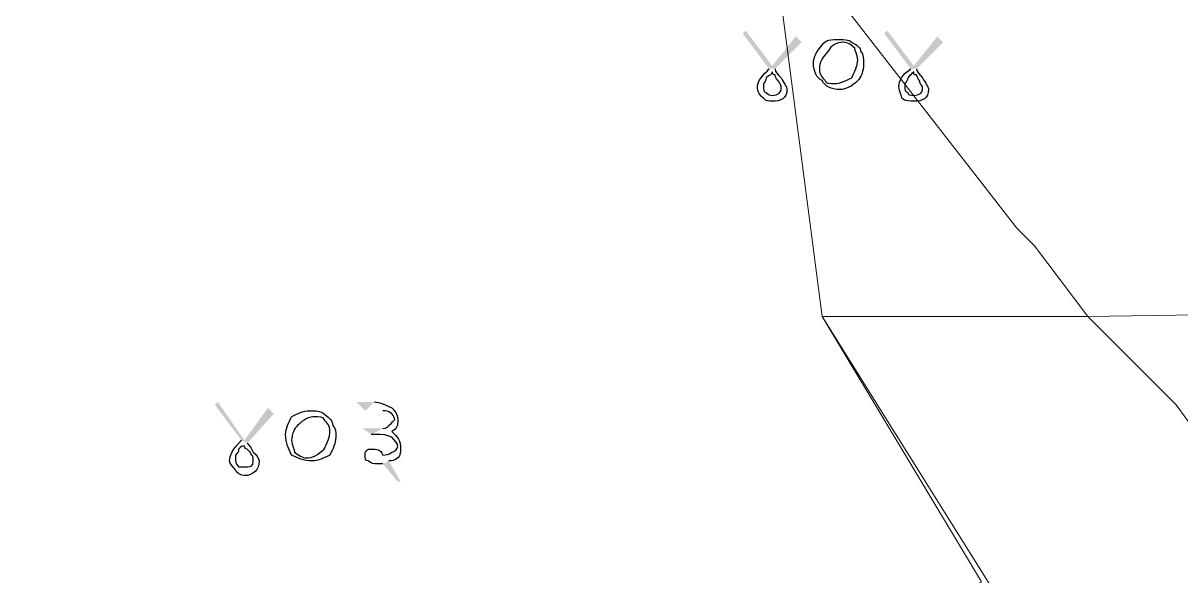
# Model space of a CAD drawing. Header units: inches. Extents: x -9985691 to 3643, y -3270716 to 4788.
# Drawn here: x -4980565.3 to -4980238.1, y -3259323.8 to -3259167.6 of the extents above; entities that cross this region are included whole.
import ezdxf

# ---------------------------------------------------------------- set-up
doc = ezdxf.new("R2010")
doc.units = ezdxf.units.IN
doc.header["$LTSCALE"] = 2
doc.header["$MEASUREMENT"] = 0
doc.layers.add('PDF_Geometry', color=7, linetype='CONTINUOUS')
doc.layers.add('PDF_Solid Fills', color=7, linetype='CONTINUOUS')

msp = doc.modelspace()

# ---------------------------------------------------------------- hatches: boundary and pattern name
at = {"layer": 'PDF_Solid Fills', "transparency": 33554559}
h = msp.add_hatch(color=256, dxfattribs=at)
h.paths.add_polyline_path([(-4980354.43, -3259180.48), (-4980361.93, -3259170.48), (-4980361.1, -3259169.65), (-4980353.6, -3259179.65), (-4980346.93, -3259171.32), (-4980345.27, -3259172.98), (-4980352.77, -3259180.48)], flags=0)
h.paths.add_polyline_path([(-4980314.43, -3259180.48), (-4980321.93, -3259170.48), (-4980321.1, -3259169.65), (-4980313.6, -3259179.65), (-4980306.93, -3259171.32), (-4980305.27, -3259172.98), (-4980312.77, -3259180.48)], flags=0)
h = msp.add_hatch(color=256, dxfattribs=at)
h.paths.add_polyline_path([(-4980354.43, -3259180.48), (-4980361.93, -3259170.48), (-4980361.1, -3259169.65), (-4980353.6, -3259179.65), (-4980346.93, -3259171.32), (-4980345.27, -3259172.98), (-4980352.77, -3259180.48)], flags=0)
h.paths.add_polyline_path([(-4980314.43, -3259180.48), (-4980321.93, -3259170.48), (-4980321.1, -3259169.65), (-4980313.6, -3259179.65), (-4980306.93, -3259171.32), (-4980305.27, -3259172.98), (-4980312.77, -3259180.48)], flags=0)
h = msp.add_hatch(color=256, dxfattribs=at)
h.paths.add_polyline_path([(-4980503.6, -3259285.48), (-4980511.1, -3259275.48), (-4980510.26, -3259274.65), (-4980502.76, -3259285.48), (-4980496.1, -3259276.32), (-4980494.43, -3259277.98), (-4980501.93, -3259286.32)], flags=0)
h.paths.add_polyline_path([(-4980468.6, -3259277.15), (-4980471.1, -3259274.65), (-4980466.1, -3259274.65)], flags=0)
h.paths.add_polyline_path([(-4980461.93, -3259291.32), (-4980458.6, -3259297.15), (-4980459.43, -3259297.15), (-4980463.6, -3259292.15)], flags=0)
h.paths.add_polyline_path([(-4980466.93, -3259283.82), (-4980469.43, -3259282.15), (-4980463.6, -3259282.15)], flags=0)
h = msp.add_hatch(color=256, dxfattribs=at)
h.paths.add_polyline_path([(-4980503.6, -3259285.48), (-4980511.1, -3259275.48), (-4980510.26, -3259274.65), (-4980502.76, -3259285.48), (-4980496.1, -3259276.32), (-4980494.43, -3259277.98), (-4980501.93, -3259286.32)], flags=0)
h.paths.add_polyline_path([(-4980468.6, -3259277.15), (-4980471.1, -3259274.65), (-4980466.1, -3259274.65)], flags=0)
h.paths.add_polyline_path([(-4980461.93, -3259291.32), (-4980458.6, -3259297.15), (-4980459.43, -3259297.15), (-4980463.6, -3259292.15)], flags=0)
h.paths.add_polyline_path([(-4980466.93, -3259283.82), (-4980469.43, -3259282.15), (-4980463.6, -3259282.15)], flags=0)

# ---------------------------------------------------------------- linework, layer by layer
at = {"layer": 'PDF_Geometry', "lineweight": 9}
for points in [[(-4980669.43, -3259165.48), (-4980554.43, -3259145.48), (-4980429.43, -3259060.48), (-4980384.43, -3259105.48), (-4980354.43, -3259135.48), (-4980339.43, -3259250.48), (-4980294.43, -3259325.48), (-4980399.43, -3259385.48), (-4980524.43, -3259400.48), (-4980619.43, -3259465.48)], [(-4980669.43, -3259165.48), (-4980554.43, -3259145.48), (-4980429.43, -3259060.48), (-4980384.43, -3259105.48), (-4980354.43, -3259135.48), (-4980339.43, -3259250.48), (-4980294.43, -3259325.48), (-4980399.43, -3259385.48), (-4980524.43, -3259400.48), (-4980619.43, -3259465.48)], [(-4980669.43, -3259165.48), (-4980554.43, -3259145.48), (-4980429.43, -3259060.48), (-4980384.43, -3259105.48), (-4980354.43, -3259135.48), (-4980339.43, -3259250.48), (-4980294.43, -3259325.48), (-4980399.43, -3259385.48), (-4980524.43, -3259400.48), (-4980619.43, -3259465.48)], [(-4980669.43, -3259165.48), (-4980554.43, -3259145.48), (-4980429.43, -3259060.48), (-4980384.43, -3259105.48), (-4980354.43, -3259135.48), (-4980339.43, -3259250.48), (-4980294.43, -3259325.48), (-4980399.43, -3259385.48), (-4980524.43, -3259400.48), (-4980619.43, -3259465.48)], [(-4979934.43, -3259245.48), (-4980264.43, -3259250.48), (-4980279.43, -3259230.48), (-4980284.43, -3259225.48), (-4980354.43, -3259135.48), (-4980324.43, -3259070.48), (-4979934.43, -3259110.48)], [(-4979934.43, -3259245.48), (-4980264.43, -3259250.48), (-4980279.43, -3259230.48), (-4980284.43, -3259225.48), (-4980354.43, -3259135.48), (-4980324.43, -3259070.48), (-4979934.43, -3259110.48)], [(-4979934.43, -3259245.48), (-4980264.43, -3259250.48), (-4980279.43, -3259230.48), (-4980284.43, -3259225.48), (-4980354.43, -3259135.48), (-4980324.43, -3259070.48), (-4979934.43, -3259110.48)], [(-4979934.43, -3259245.48), (-4980264.43, -3259250.48), (-4980279.43, -3259230.48), (-4980284.43, -3259225.48), (-4980354.43, -3259135.48), (-4980324.43, -3259070.48), (-4979934.43, -3259110.48)], [(-4980354.43, -3259135.48), (-4980284.43, -3259225.48), (-4980279.43, -3259230.48), (-4980264.43, -3259250.48), (-4980339.43, -3259250.48)], [(-4980354.43, -3259135.48), (-4980284.43, -3259225.48), (-4980279.43, -3259230.48), (-4980264.43, -3259250.48), (-4980339.43, -3259250.48)], [(-4980354.43, -3259135.48), (-4980284.43, -3259225.48), (-4980279.43, -3259230.48), (-4980264.43, -3259250.48), (-4980339.43, -3259250.48)], [(-4980354.43, -3259135.48), (-4980284.43, -3259225.48), (-4980279.43, -3259230.48), (-4980264.43, -3259250.48), (-4980339.43, -3259250.48)], [(-4979934.43, -3259325.48), (-4980104.43, -3259375.48), (-4980199.43, -3259330.48), (-4980239.43, -3259275.48), (-4980244.43, -3259270.48), (-4980254.43, -3259260.48), (-4980264.43, -3259250.48), (-4979934.43, -3259245.48)], [(-4979934.43, -3259325.48), (-4980104.43, -3259375.48), (-4980199.43, -3259330.48), (-4980239.43, -3259275.48), (-4980244.43, -3259270.48), (-4980254.43, -3259260.48), (-4980264.43, -3259250.48), (-4979934.43, -3259245.48)], [(-4979934.43, -3259325.48), (-4980104.43, -3259375.48), (-4980199.43, -3259330.48), (-4980239.43, -3259275.48), (-4980244.43, -3259270.48), (-4980254.43, -3259260.48), (-4980264.43, -3259250.48), (-4979934.43, -3259245.48)], [(-4979934.43, -3259325.48), (-4980104.43, -3259375.48), (-4980199.43, -3259330.48), (-4980239.43, -3259275.48), (-4980244.43, -3259270.48), (-4980254.43, -3259260.48), (-4980264.43, -3259250.48), (-4979934.43, -3259245.48)], [(-4980104.43, -3259375.48), (-4980039.43, -3259510.48), (-4980089.43, -3259575.48), (-4980214.43, -3259450.48), (-4980339.43, -3259250.48), (-4980264.43, -3259250.48), (-4980254.43, -3259260.48), (-4980244.43, -3259270.48), (-4980239.43, -3259275.48), (-4980199.43, -3259330.48)], [(-4980104.43, -3259375.48), (-4980039.43, -3259510.48), (-4980089.43, -3259575.48), (-4980214.43, -3259450.48), (-4980339.43, -3259250.48), (-4980264.43, -3259250.48), (-4980254.43, -3259260.48), (-4980244.43, -3259270.48), (-4980239.43, -3259275.48), (-4980199.43, -3259330.48)], [(-4980104.43, -3259375.48), (-4980039.43, -3259510.48), (-4980089.43, -3259575.48), (-4980214.43, -3259450.48), (-4980339.43, -3259250.48), (-4980264.43, -3259250.48), (-4980254.43, -3259260.48), (-4980244.43, -3259270.48), (-4980239.43, -3259275.48), (-4980199.43, -3259330.48)], [(-4980104.43, -3259375.48), (-4980039.43, -3259510.48), (-4980089.43, -3259575.48), (-4980214.43, -3259450.48), (-4980339.43, -3259250.48), (-4980264.43, -3259250.48), (-4980254.43, -3259260.48), (-4980244.43, -3259270.48), (-4980239.43, -3259275.48), (-4980199.43, -3259330.48)]]:
    msp.add_lwpolyline(points, close=True, dxfattribs=at)
at = {"layer": 'PDF_Geometry', "lineweight": 25}
for points in [[(-4980339.43, -3259173.82), (-4980338.6, -3259172.15), (-4980336.93, -3259172.15), (-4980334.43, -3259172.15)], [(-4980339.43, -3259173.82), (-4980338.6, -3259172.15), (-4980336.93, -3259172.15), (-4980334.43, -3259172.15)], [(-4980333.6, -3259172.98), (-4980335.27, -3259172.98), (-4980336.93, -3259173.82), (-4980337.77, -3259175.48)], [(-4980333.6, -3259172.98), (-4980335.27, -3259172.98), (-4980336.93, -3259173.82), (-4980337.77, -3259175.48)], [(-4980334.43, -3259172.15), (-4980333.6, -3259172.15), (-4980331.93, -3259172.15), (-4980331.1, -3259172.98)], [(-4980334.43, -3259172.15), (-4980333.6, -3259172.15), (-4980331.93, -3259172.15), (-4980331.1, -3259172.98)], [(-4980330.27, -3259174.65), (-4980331.1, -3259173.82), (-4980331.93, -3259172.98), (-4980333.6, -3259172.98)], [(-4980330.27, -3259174.65), (-4980331.1, -3259173.82), (-4980331.93, -3259172.98), (-4980333.6, -3259172.98)], [(-4980331.1, -3259172.98), (-4980329.43, -3259173.82), (-4980328.6, -3259174.65), (-4980328.6, -3259175.48)], [(-4980331.1, -3259172.98), (-4980329.43, -3259173.82), (-4980328.6, -3259174.65), (-4980328.6, -3259175.48)], [(-4980341.93, -3259178.82), (-4980341.93, -3259177.15), (-4980341.1, -3259175.48), (-4980339.43, -3259173.82)], [(-4980341.93, -3259178.82), (-4980341.93, -3259177.15), (-4980341.1, -3259175.48), (-4980339.43, -3259173.82)], [(-4980337.77, -3259175.48), (-4980339.43, -3259177.15), (-4980340.27, -3259178.82), (-4980340.27, -3259180.48)], [(-4980337.77, -3259175.48), (-4980339.43, -3259177.15), (-4980340.27, -3259178.82), (-4980340.27, -3259180.48)], [(-4980329.43, -3259177.98), (-4980329.43, -3259176.32), (-4980330.27, -3259175.48), (-4980330.27, -3259174.65)], [(-4980329.43, -3259177.98), (-4980329.43, -3259176.32), (-4980330.27, -3259175.48), (-4980330.27, -3259174.65)], [(-4980328.6, -3259175.48), (-4980327.77, -3259176.32), (-4980327.77, -3259177.98), (-4980327.77, -3259178.82)], [(-4980328.6, -3259175.48), (-4980327.77, -3259176.32), (-4980327.77, -3259177.98), (-4980327.77, -3259178.82)], [(-4980339.43, -3259183.82), (-4980341.1, -3259182.98), (-4980341.93, -3259181.32), (-4980341.93, -3259178.82)], [(-4980339.43, -3259183.82), (-4980341.1, -3259182.98), (-4980341.93, -3259181.32), (-4980341.93, -3259178.82)], [(-4980331.1, -3259182.98), (-4980330.27, -3259181.32), (-4980329.43, -3259179.65), (-4980329.43, -3259177.98)], [(-4980331.1, -3259182.98), (-4980330.27, -3259181.32), (-4980329.43, -3259179.65), (-4980329.43, -3259177.98)], [(-4980327.77, -3259178.82), (-4980327.77, -3259181.32), (-4980328.6, -3259182.98), (-4980329.43, -3259183.82)], [(-4980327.77, -3259178.82), (-4980327.77, -3259181.32), (-4980328.6, -3259182.98), (-4980329.43, -3259183.82)], [(-4980357.77, -3259185.48), (-4980357.77, -3259183.82), (-4980356.1, -3259182.15), (-4980354.43, -3259180.48)], [(-4980357.77, -3259185.48), (-4980357.77, -3259183.82), (-4980356.1, -3259182.15), (-4980354.43, -3259180.48)], [(-4980355.27, -3259182.98), (-4980355.27, -3259182.98), (-4980355.27, -3259183.82), (-4980356.1, -3259184.65)], [(-4980355.27, -3259182.98), (-4980355.27, -3259182.98), (-4980355.27, -3259183.82), (-4980356.1, -3259184.65)], [(-4980353.6, -3259181.32), (-4980353.6, -3259182.15), (-4980354.43, -3259182.15), (-4980355.27, -3259182.98)], [(-4980353.6, -3259181.32), (-4980353.6, -3259182.15), (-4980354.43, -3259182.15), (-4980355.27, -3259182.98)], [(-4980352.77, -3259182.15), (-4980352.77, -3259182.15), (-4980353.6, -3259182.15), (-4980353.6, -3259181.32)], [(-4980352.77, -3259182.15), (-4980352.77, -3259182.15), (-4980353.6, -3259182.15), (-4980353.6, -3259181.32)], [(-4980352.77, -3259180.48), (-4980352.77, -3259181.32), (-4980351.93, -3259182.15), (-4980351.1, -3259182.98)], [(-4980352.77, -3259180.48), (-4980352.77, -3259181.32), (-4980351.93, -3259182.15), (-4980351.1, -3259182.98)], [(-4980351.93, -3259183.82), (-4980351.93, -3259183.82), (-4980352.77, -3259182.98), (-4980352.77, -3259182.15)], [(-4980351.93, -3259183.82), (-4980351.93, -3259183.82), (-4980352.77, -3259182.98), (-4980352.77, -3259182.15)], [(-4980351.1, -3259182.98), (-4980350.27, -3259184.65), (-4980349.43, -3259185.48), (-4980349.43, -3259186.32)], [(-4980351.1, -3259182.98), (-4980350.27, -3259184.65), (-4980349.43, -3259185.48), (-4980349.43, -3259186.32)], [(-4980340.27, -3259180.48), (-4980340.27, -3259182.15), (-4980339.43, -3259182.98), (-4980338.6, -3259183.82)], [(-4980340.27, -3259180.48), (-4980340.27, -3259182.15), (-4980339.43, -3259182.98), (-4980338.6, -3259183.82)], [(-4980336.1, -3259184.65), (-4980334.43, -3259184.65), (-4980332.77, -3259183.82), (-4980331.1, -3259182.98)], [(-4980336.1, -3259184.65), (-4980334.43, -3259184.65), (-4980332.77, -3259183.82), (-4980331.1, -3259182.98)], [(-4980317.77, -3259185.48), (-4980317.77, -3259183.82), (-4980316.93, -3259182.15), (-4980314.43, -3259180.48)], [(-4980317.77, -3259185.48), (-4980317.77, -3259183.82), (-4980316.93, -3259182.15), (-4980314.43, -3259180.48)], [(-4980315.27, -3259182.98), (-4980315.27, -3259182.98), (-4980315.27, -3259183.82), (-4980316.1, -3259184.65)], [(-4980315.27, -3259182.98), (-4980315.27, -3259182.98), (-4980315.27, -3259183.82), (-4980316.1, -3259184.65)], [(-4980313.6, -3259181.32), (-4980314.43, -3259182.15), (-4980314.43, -3259182.15), (-4980315.27, -3259182.98)], [(-4980313.6, -3259181.32), (-4980314.43, -3259182.15), (-4980314.43, -3259182.15), (-4980315.27, -3259182.98)], [(-4980312.77, -3259182.15), (-4980313.6, -3259182.15), (-4980313.6, -3259182.15), (-4980313.6, -3259181.32)], [(-4980312.77, -3259182.15), (-4980313.6, -3259182.15), (-4980313.6, -3259182.15), (-4980313.6, -3259181.32)], [(-4980312.77, -3259180.48), (-4980312.77, -3259181.32), (-4980311.93, -3259182.15), (-4980311.1, -3259182.98)], [(-4980312.77, -3259180.48), (-4980312.77, -3259181.32), (-4980311.93, -3259182.15), (-4980311.1, -3259182.98)], [(-4980311.93, -3259183.82), (-4980311.93, -3259183.82), (-4980312.77, -3259182.98), (-4980312.77, -3259182.15)], [(-4980311.93, -3259183.82), (-4980311.93, -3259183.82), (-4980312.77, -3259182.98), (-4980312.77, -3259182.15)], [(-4980311.1, -3259182.98), (-4980310.27, -3259184.65), (-4980309.43, -3259185.48), (-4980309.43, -3259186.32)], [(-4980311.1, -3259182.98), (-4980310.27, -3259184.65), (-4980309.43, -3259185.48), (-4980309.43, -3259186.32)], [(-4980356.1, -3259188.82), (-4980356.93, -3259187.98), (-4980357.77, -3259187.15), (-4980357.77, -3259185.48)], [(-4980356.1, -3259188.82), (-4980356.93, -3259187.98), (-4980357.77, -3259187.15), (-4980357.77, -3259185.48)], [(-4980356.1, -3259184.65), (-4980356.1, -3259184.65), (-4980356.1, -3259185.48), (-4980356.1, -3259185.48)], [(-4980356.1, -3259184.65), (-4980356.1, -3259184.65), (-4980356.1, -3259185.48), (-4980356.1, -3259185.48)], [(-4980356.1, -3259185.48), (-4980356.1, -3259186.32), (-4980356.1, -3259187.15), (-4980355.27, -3259187.15)], [(-4980356.1, -3259185.48), (-4980356.1, -3259186.32), (-4980356.1, -3259187.15), (-4980355.27, -3259187.15)], [(-4980353.6, -3259187.98), (-4980351.93, -3259187.98), (-4980351.1, -3259187.15), (-4980351.1, -3259186.32)], [(-4980349.43, -3259186.32), (-4980349.43, -3259188.82), (-4980351.1, -3259189.65), (-4980353.6, -3259189.65)], [(-4980353.6, -3259187.98), (-4980351.93, -3259187.98), (-4980351.1, -3259187.15), (-4980351.1, -3259186.32)], [(-4980349.43, -3259186.32), (-4980349.43, -3259188.82), (-4980351.1, -3259189.65), (-4980353.6, -3259189.65)], [(-4980351.1, -3259185.48), (-4980351.1, -3259184.65), (-4980351.93, -3259183.82), (-4980351.93, -3259183.82)], [(-4980351.1, -3259185.48), (-4980351.1, -3259184.65), (-4980351.93, -3259183.82), (-4980351.93, -3259183.82)], [(-4980351.1, -3259186.32), (-4980351.1, -3259186.32), (-4980351.1, -3259185.48), (-4980351.1, -3259185.48)], [(-4980351.1, -3259186.32), (-4980351.1, -3259186.32), (-4980351.1, -3259185.48), (-4980351.1, -3259185.48)], [(-4980334.43, -3259186.32), (-4980336.93, -3259186.32), (-4980338.6, -3259185.48), (-4980339.43, -3259183.82)], [(-4980334.43, -3259186.32), (-4980336.93, -3259186.32), (-4980338.6, -3259185.48), (-4980339.43, -3259183.82)], [(-4980338.6, -3259183.82), (-4980338.6, -3259184.65), (-4980336.93, -3259184.65), (-4980336.1, -3259184.65)], [(-4980338.6, -3259183.82), (-4980338.6, -3259184.65), (-4980336.93, -3259184.65), (-4980336.1, -3259184.65)], [(-4980329.43, -3259183.82), (-4980331.1, -3259185.48), (-4980332.77, -3259186.32), (-4980334.43, -3259186.32)], [(-4980329.43, -3259183.82), (-4980331.1, -3259185.48), (-4980332.77, -3259186.32), (-4980334.43, -3259186.32)], [(-4980316.93, -3259188.82), (-4980316.93, -3259187.98), (-4980317.77, -3259187.15), (-4980317.77, -3259185.48)], [(-4980316.93, -3259188.82), (-4980316.93, -3259187.98), (-4980317.77, -3259187.15), (-4980317.77, -3259185.48)], [(-4980316.1, -3259184.65), (-4980316.1, -3259184.65), (-4980316.1, -3259185.48), (-4980316.1, -3259185.48)], [(-4980316.1, -3259184.65), (-4980316.1, -3259184.65), (-4980316.1, -3259185.48), (-4980316.1, -3259185.48)], [(-4980316.1, -3259185.48), (-4980316.1, -3259186.32), (-4980316.1, -3259187.15), (-4980315.27, -3259187.15)], [(-4980316.1, -3259185.48), (-4980316.1, -3259186.32), (-4980316.1, -3259187.15), (-4980315.27, -3259187.15)], [(-4980313.6, -3259187.98), (-4980311.93, -3259187.98), (-4980311.1, -3259187.15), (-4980311.1, -3259186.32)], [(-4980309.43, -3259186.32), (-4980309.43, -3259188.82), (-4980311.1, -3259189.65), (-4980313.6, -3259189.65)], [(-4980313.6, -3259187.98), (-4980311.93, -3259187.98), (-4980311.1, -3259187.15), (-4980311.1, -3259186.32)], [(-4980309.43, -3259186.32), (-4980309.43, -3259188.82), (-4980311.1, -3259189.65), (-4980313.6, -3259189.65)], [(-4980311.1, -3259185.48), (-4980311.93, -3259184.65), (-4980311.93, -3259183.82), (-4980311.93, -3259183.82)], [(-4980311.1, -3259185.48), (-4980311.93, -3259184.65), (-4980311.93, -3259183.82), (-4980311.93, -3259183.82)], [(-4980311.1, -3259186.32), (-4980311.1, -3259186.32), (-4980311.1, -3259185.48), (-4980311.1, -3259185.48)], [(-4980311.1, -3259186.32), (-4980311.1, -3259186.32), (-4980311.1, -3259185.48), (-4980311.1, -3259185.48)], [(-4980353.6, -3259189.65), (-4980354.43, -3259189.65), (-4980355.27, -3259189.65), (-4980356.1, -3259188.82)], [(-4980353.6, -3259189.65), (-4980354.43, -3259189.65), (-4980355.27, -3259189.65), (-4980356.1, -3259188.82)], [(-4980355.27, -3259187.15), (-4980354.43, -3259187.98), (-4980354.43, -3259187.98), (-4980353.6, -3259187.98)], [(-4980355.27, -3259187.15), (-4980354.43, -3259187.98), (-4980354.43, -3259187.98), (-4980353.6, -3259187.98)], [(-4980313.6, -3259189.65), (-4980314.43, -3259189.65), (-4980316.1, -3259189.65), (-4980316.93, -3259188.82)], [(-4980313.6, -3259189.65), (-4980314.43, -3259189.65), (-4980316.1, -3259189.65), (-4980316.93, -3259188.82)], [(-4980315.27, -3259187.15), (-4980315.27, -3259187.98), (-4980314.43, -3259187.98), (-4980313.6, -3259187.98)], [(-4980315.27, -3259187.15), (-4980315.27, -3259187.98), (-4980314.43, -3259187.98), (-4980313.6, -3259187.98)], [(-4980466.1, -3259274.65), (-4980464.43, -3259274.65), (-4980462.76, -3259275.48), (-4980461.1, -3259276.32)], [(-4980466.1, -3259274.65), (-4980464.43, -3259274.65), (-4980462.76, -3259275.48), (-4980461.1, -3259276.32)], [(-4980489.43, -3259278.82), (-4980487.76, -3259277.98), (-4980486.1, -3259277.15), (-4980484.43, -3259277.15)], [(-4980489.43, -3259278.82), (-4980487.76, -3259277.98), (-4980486.1, -3259277.15), (-4980484.43, -3259277.15)], [(-4980484.43, -3259277.15), (-4980482.76, -3259277.15), (-4980481.1, -3259277.15), (-4980480.26, -3259277.98)], [(-4980484.43, -3259277.15), (-4980482.76, -3259277.15), (-4980481.1, -3259277.15), (-4980480.26, -3259277.98)], [(-4980480.26, -3259277.98), (-4980479.43, -3259278.82), (-4980477.76, -3259279.65), (-4980477.76, -3259281.32)], [(-4980480.26, -3259277.98), (-4980479.43, -3259278.82), (-4980477.76, -3259279.65), (-4980477.76, -3259281.32)], [(-4980461.1, -3259277.98), (-4980461.93, -3259277.15), (-4980462.76, -3259277.15), (-4980463.6, -3259277.15)], [(-4980461.1, -3259277.98), (-4980461.93, -3259277.15), (-4980462.76, -3259277.15), (-4980463.6, -3259277.15)], [(-4980461.1, -3259276.32), (-4980460.26, -3259277.15), (-4980459.43, -3259277.98), (-4980459.43, -3259279.65)], [(-4980461.1, -3259276.32), (-4980460.26, -3259277.15), (-4980459.43, -3259277.98), (-4980459.43, -3259279.65)], [(-4980460.26, -3259279.65), (-4980460.26, -3259278.82), (-4980461.1, -3259277.98), (-4980461.1, -3259277.98)], [(-4980460.26, -3259279.65), (-4980460.26, -3259278.82), (-4980461.1, -3259277.98), (-4980461.1, -3259277.98)], [(-4980491.1, -3259283.82), (-4980491.1, -3259282.15), (-4980490.26, -3259280.48), (-4980489.43, -3259278.82)], [(-4980491.1, -3259283.82), (-4980491.1, -3259282.15), (-4980490.26, -3259280.48), (-4980489.43, -3259278.82)], [(-4980487.76, -3259281.32), (-4980488.6, -3259282.15), (-4980489.43, -3259283.82), (-4980489.43, -3259285.48)], [(-4980487.76, -3259281.32), (-4980488.6, -3259282.15), (-4980489.43, -3259283.82), (-4980489.43, -3259285.48)], [(-4980482.76, -3259278.82), (-4980484.43, -3259278.82), (-4980486.1, -3259279.65), (-4980487.76, -3259281.32)], [(-4980482.76, -3259278.82), (-4980484.43, -3259278.82), (-4980486.1, -3259279.65), (-4980487.76, -3259281.32)], [(-4980480.26, -3259279.65), (-4980480.26, -3259278.82), (-4980481.93, -3259278.82), (-4980482.76, -3259278.82)], [(-4980480.26, -3259279.65), (-4980480.26, -3259278.82), (-4980481.93, -3259278.82), (-4980482.76, -3259278.82)], [(-4980478.6, -3259282.98), (-4980478.6, -3259281.32), (-4980479.43, -3259280.48), (-4980480.26, -3259279.65)], [(-4980478.6, -3259282.98), (-4980478.6, -3259281.32), (-4980479.43, -3259280.48), (-4980480.26, -3259279.65)], [(-4980477.76, -3259281.32), (-4980476.93, -3259282.15), (-4980476.93, -3259282.98), (-4980476.93, -3259284.65)], [(-4980477.76, -3259281.32), (-4980476.93, -3259282.15), (-4980476.93, -3259282.98), (-4980476.93, -3259284.65)], [(-4980463.6, -3259282.15), (-4980462.76, -3259282.15), (-4980461.93, -3259281.32), (-4980461.93, -3259281.32)], [(-4980463.6, -3259282.15), (-4980462.76, -3259282.15), (-4980461.93, -3259281.32), (-4980461.93, -3259281.32)], [(-4980461.93, -3259281.32), (-4980461.1, -3259280.48), (-4980460.26, -3259279.65), (-4980460.26, -3259279.65)], [(-4980461.93, -3259281.32), (-4980461.1, -3259280.48), (-4980460.26, -3259279.65), (-4980460.26, -3259279.65)], [(-4980459.43, -3259279.65), (-4980459.43, -3259281.32), (-4980459.43, -3259282.15), (-4980461.1, -3259282.98)], [(-4980459.43, -3259279.65), (-4980459.43, -3259281.32), (-4980459.43, -3259282.15), (-4980461.1, -3259282.98)], [(-4980489.43, -3259289.65), (-4980490.26, -3259287.98), (-4980491.1, -3259286.32), (-4980491.1, -3259283.82)], [(-4980489.43, -3259289.65), (-4980490.26, -3259287.98), (-4980491.1, -3259286.32), (-4980491.1, -3259283.82)], [(-4980480.26, -3259287.98), (-4980479.43, -3259286.32), (-4980478.6, -3259284.65), (-4980478.6, -3259282.98)], [(-4980480.26, -3259287.98), (-4980479.43, -3259286.32), (-4980478.6, -3259284.65), (-4980478.6, -3259282.98)], [(-4980476.93, -3259284.65), (-4980476.93, -3259286.32), (-4980477.76, -3259287.98), (-4980478.6, -3259289.65)], [(-4980476.93, -3259284.65), (-4980476.93, -3259286.32), (-4980477.76, -3259287.98), (-4980478.6, -3259289.65)], [(-4980465.26, -3259283.82), (-4980466.1, -3259283.82), (-4980466.1, -3259283.82), (-4980466.93, -3259283.82)], [(-4980465.26, -3259283.82), (-4980466.1, -3259283.82), (-4980466.1, -3259283.82), (-4980466.93, -3259283.82)], [(-4980464.43, -3259283.82), (-4980464.43, -3259283.82), (-4980464.43, -3259283.82), (-4980465.26, -3259283.82)], [(-4980464.43, -3259283.82), (-4980464.43, -3259283.82), (-4980464.43, -3259283.82), (-4980465.26, -3259283.82)], [(-4980461.1, -3259284.65), (-4980461.1, -3259284.65), (-4980462.76, -3259283.82), (-4980464.43, -3259283.82)], [(-4980461.1, -3259284.65), (-4980461.1, -3259284.65), (-4980462.76, -3259283.82), (-4980464.43, -3259283.82)], [(-4980461.1, -3259282.98), (-4980459.43, -3259284.65), (-4980458.6, -3259285.48), (-4980458.6, -3259287.98)], [(-4980461.1, -3259282.98), (-4980459.43, -3259284.65), (-4980458.6, -3259285.48), (-4980458.6, -3259287.98)], [(-4980459.43, -3259287.15), (-4980459.43, -3259286.32), (-4980460.26, -3259285.48), (-4980461.1, -3259284.65)], [(-4980459.43, -3259287.15), (-4980459.43, -3259286.32), (-4980460.26, -3259285.48), (-4980461.1, -3259284.65)], [(-4980506.93, -3259291.32), (-4980506.93, -3259289.65), (-4980506.1, -3259287.98), (-4980503.6, -3259285.48)], [(-4980506.93, -3259291.32), (-4980506.93, -3259289.65), (-4980506.1, -3259287.98), (-4980503.6, -3259285.48)], [(-4980504.43, -3259287.98), (-4980504.43, -3259288.82), (-4980504.43, -3259288.82), (-4980505.26, -3259289.65)], [(-4980504.43, -3259287.98), (-4980504.43, -3259288.82), (-4980504.43, -3259288.82), (-4980505.26, -3259289.65)], [(-4980502.76, -3259287.15), (-4980503.6, -3259287.15), (-4980503.6, -3259287.15), (-4980504.43, -3259287.98)], [(-4980502.76, -3259287.15), (-4980503.6, -3259287.15), (-4980503.6, -3259287.15), (-4980504.43, -3259287.98)], [(-4980501.93, -3259287.98), (-4980502.76, -3259287.98), (-4980502.76, -3259287.15), (-4980502.76, -3259287.15)], [(-4980501.93, -3259287.98), (-4980502.76, -3259287.98), (-4980502.76, -3259287.15), (-4980502.76, -3259287.15)], [(-4980501.93, -3259286.32), (-4980501.93, -3259286.32), (-4980501.1, -3259287.15), (-4980500.26, -3259288.82)], [(-4980501.93, -3259286.32), (-4980501.93, -3259286.32), (-4980501.1, -3259287.15), (-4980500.26, -3259288.82)], [(-4980501.1, -3259288.82), (-4980501.1, -3259288.82), (-4980501.93, -3259287.98), (-4980501.93, -3259287.98)], [(-4980501.1, -3259288.82), (-4980501.1, -3259288.82), (-4980501.93, -3259287.98), (-4980501.93, -3259287.98)], [(-4980489.43, -3259285.48), (-4980489.43, -3259287.15), (-4980488.6, -3259287.98), (-4980488.6, -3259288.82)], [(-4980489.43, -3259285.48), (-4980489.43, -3259287.15), (-4980488.6, -3259287.98), (-4980488.6, -3259288.82)], [(-4980485.26, -3259290.48), (-4980483.6, -3259290.48), (-4980481.93, -3259289.65), (-4980480.26, -3259287.98)], [(-4980485.26, -3259290.48), (-4980483.6, -3259290.48), (-4980481.93, -3259289.65), (-4980480.26, -3259287.98)], [(-4980468.6, -3259289.65), (-4980468.6, -3259288.82), (-4980468.6, -3259288.82), (-4980467.76, -3259287.98)], [(-4980468.6, -3259289.65), (-4980468.6, -3259288.82), (-4980468.6, -3259288.82), (-4980467.76, -3259287.98)], [(-4980467.76, -3259287.98), (-4980467.76, -3259287.98), (-4980466.93, -3259287.98), (-4980466.93, -3259287.98)], [(-4980467.76, -3259287.98), (-4980467.76, -3259287.98), (-4980466.93, -3259287.98), (-4980466.93, -3259287.98)], [(-4980466.93, -3259287.98), (-4980465.26, -3259287.98), (-4980464.43, -3259287.98), (-4980463.6, -3259289.65)], [(-4980466.93, -3259287.98), (-4980465.26, -3259287.98), (-4980464.43, -3259287.98), (-4980463.6, -3259289.65)], [(-4980461.1, -3259288.82), (-4980460.26, -3259288.82), (-4980459.43, -3259287.98), (-4980459.43, -3259287.15)], [(-4980461.1, -3259288.82), (-4980460.26, -3259288.82), (-4980459.43, -3259287.98), (-4980459.43, -3259287.15)], [(-4980458.6, -3259287.98), (-4980458.6, -3259288.82), (-4980458.6, -3259289.65), (-4980459.43, -3259290.48)], [(-4980458.6, -3259287.98), (-4980458.6, -3259288.82), (-4980458.6, -3259289.65), (-4980459.43, -3259290.48)], [(-4980505.26, -3259293.82), (-4980506.1, -3259292.98), (-4980506.93, -3259292.15), (-4980506.93, -3259291.32)], [(-4980505.26, -3259293.82), (-4980506.1, -3259292.98), (-4980506.93, -3259292.15), (-4980506.93, -3259291.32)], [(-4980505.26, -3259289.65), (-4980505.26, -3259290.48), (-4980505.26, -3259290.48), (-4980505.26, -3259290.48)], [(-4980505.26, -3259289.65), (-4980505.26, -3259290.48), (-4980505.26, -3259290.48), (-4980505.26, -3259290.48)], [(-4980505.26, -3259290.48), (-4980505.26, -3259291.32), (-4980505.26, -3259292.15), (-4980504.43, -3259292.98)], [(-4980505.26, -3259290.48), (-4980505.26, -3259291.32), (-4980505.26, -3259292.15), (-4980504.43, -3259292.98)], [(-4980502.76, -3259292.98), (-4980501.1, -3259292.98), (-4980500.26, -3259292.98), (-4980500.26, -3259291.32)], [(-4980498.6, -3259291.32), (-4980498.6, -3259293.82), (-4980500.26, -3259295.48), (-4980502.76, -3259295.48)], [(-4980502.76, -3259292.98), (-4980501.1, -3259292.98), (-4980500.26, -3259292.98), (-4980500.26, -3259291.32)], [(-4980498.6, -3259291.32), (-4980498.6, -3259293.82), (-4980500.26, -3259295.48), (-4980502.76, -3259295.48)], [(-4980500.26, -3259290.48), (-4980500.26, -3259289.65), (-4980501.1, -3259289.65), (-4980501.1, -3259288.82)], [(-4980500.26, -3259290.48), (-4980500.26, -3259289.65), (-4980501.1, -3259289.65), (-4980501.1, -3259288.82)], [(-4980500.26, -3259288.82), (-4980499.43, -3259289.65), (-4980498.6, -3259290.48), (-4980498.6, -3259291.32)], [(-4980500.26, -3259288.82), (-4980499.43, -3259289.65), (-4980498.6, -3259290.48), (-4980498.6, -3259291.32)], [(-4980500.26, -3259291.32), (-4980500.26, -3259291.32), (-4980500.26, -3259291.32), (-4980500.26, -3259290.48)], [(-4980500.26, -3259291.32), (-4980500.26, -3259291.32), (-4980500.26, -3259291.32), (-4980500.26, -3259290.48)], [(-4980483.6, -3259291.32), (-4980486.1, -3259291.32), (-4980487.76, -3259290.48), (-4980489.43, -3259289.65)], [(-4980483.6, -3259291.32), (-4980486.1, -3259291.32), (-4980487.76, -3259290.48), (-4980489.43, -3259289.65)], [(-4980488.6, -3259288.82), (-4980487.76, -3259289.65), (-4980486.1, -3259290.48), (-4980485.26, -3259290.48)], [(-4980488.6, -3259288.82), (-4980487.76, -3259289.65), (-4980486.1, -3259290.48), (-4980485.26, -3259290.48)], [(-4980478.6, -3259289.65), (-4980480.26, -3259290.48), (-4980481.93, -3259291.32), (-4980483.6, -3259291.32)], [(-4980478.6, -3259289.65), (-4980480.26, -3259290.48), (-4980481.93, -3259291.32), (-4980483.6, -3259291.32)], [(-4980467.76, -3259291.32), (-4980468.6, -3259291.32), (-4980468.6, -3259290.48), (-4980468.6, -3259289.65)], [(-4980467.76, -3259291.32), (-4980468.6, -3259291.32), (-4980468.6, -3259290.48), (-4980468.6, -3259289.65)], [(-4980465.26, -3259292.15), (-4980466.1, -3259292.15), (-4980466.93, -3259292.15), (-4980467.76, -3259291.32)], [(-4980465.26, -3259292.15), (-4980466.1, -3259292.15), (-4980466.93, -3259292.15), (-4980467.76, -3259291.32)], [(-4980463.6, -3259289.65), (-4980462.76, -3259289.65), (-4980461.93, -3259289.65), (-4980461.1, -3259288.82)], [(-4980463.6, -3259289.65), (-4980462.76, -3259289.65), (-4980461.93, -3259289.65), (-4980461.1, -3259288.82)], [(-4980459.43, -3259290.48), (-4980460.26, -3259291.32), (-4980461.1, -3259291.32), (-4980461.93, -3259291.32)], [(-4980459.43, -3259290.48), (-4980460.26, -3259291.32), (-4980461.1, -3259291.32), (-4980461.93, -3259291.32)], [(-4980502.76, -3259295.48), (-4980503.6, -3259295.48), (-4980505.26, -3259294.65), (-4980505.26, -3259293.82)], [(-4980502.76, -3259295.48), (-4980503.6, -3259295.48), (-4980505.26, -3259294.65), (-4980505.26, -3259293.82)], [(-4980504.43, -3259292.98), (-4980504.43, -3259292.98), (-4980503.6, -3259292.98), (-4980502.76, -3259292.98)], [(-4980504.43, -3259292.98), (-4980504.43, -3259292.98), (-4980503.6, -3259292.98), (-4980502.76, -3259292.98)], [(-4980463.6, -3259292.15), (-4980463.6, -3259292.15), (-4980464.43, -3259292.15), (-4980465.26, -3259292.15)], [(-4980463.6, -3259292.15), (-4980463.6, -3259292.15), (-4980464.43, -3259292.15), (-4980465.26, -3259292.15)]]:
    msp.add_open_spline(points, degree=3, dxfattribs=at)

doc.saveas('drawing.dxf')
